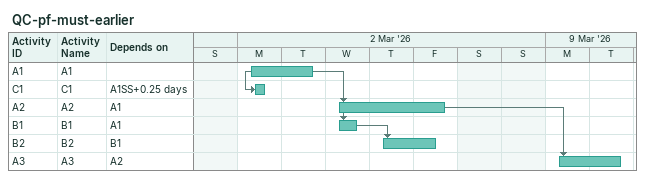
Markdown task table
QC-pf-must-earlier

| ID | Task | Start | Finish | Predecessors |
|---|---|---|---|---|
| A1 | A1 | 2026-03-02 | 2026-03-03 |  |
| C1 | C1 | 2026-03-02 | 2026-03-02 | A1SS+0.25d |
| A2 | A2 | 2026-03-04 | 2026-03-06 | A1 |
| B1 | B1 | 2026-03-04 | 2026-03-04 | A1 |
| B2 | B2 | 2026-03-05 | 2026-03-06 | B1 |
| A3 | A3 | 2026-03-09 | 2026-03-10 | A2 |
